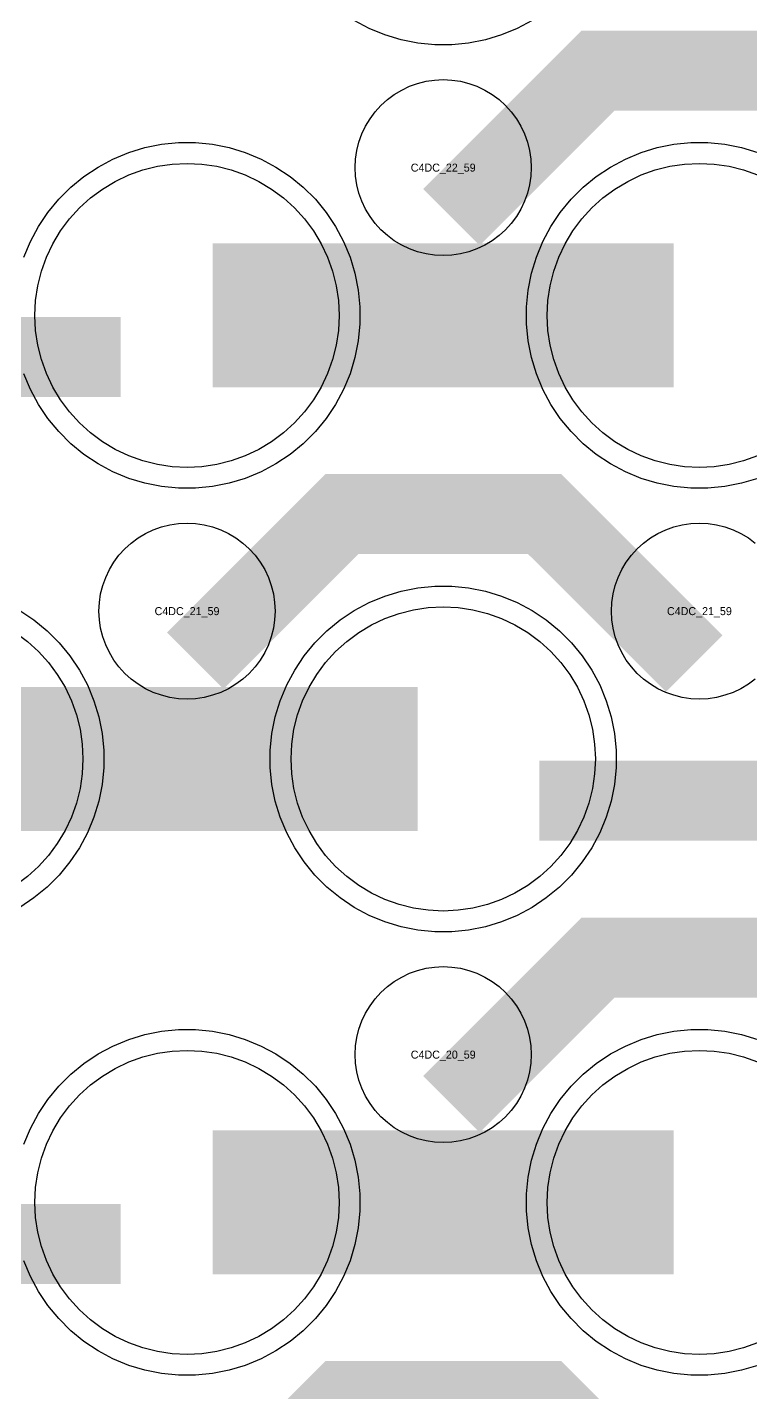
# Model space of a CAD drawing. Extents: x -11880 to 11880, y -14992 to 14992.
# Drawn here: x 6830.1 to 7056, y -12127.7 to -11701.1 of the extents above; entities that cross this region are included whole.
import ezdxf
from ezdxf.enums import TextEntityAlignment as Align

# ---------------------------------------------------------------- set-up
doc = ezdxf.new("R2010")
doc.units = 0
doc.header["$MEASUREMENT"] = 0
for name, color, linetype in [('GDS_775_DT_237', 138, 'CONTINUOUS'), ('RDL1_FS', 34, 'CONTINUOUS'), ('RDL_BS', 160, 'CONTINUOUS')]:
    doc.layers.add(name, color=color, linetype=linetype)

msp = doc.modelspace()

# ---------------------------------------------------------------- linework, layer by layer
at = {"layer": 'RDL1_FS'}
for points in [[(6880, -11838.664), (6875.343, -11838.435), (6870.732, -11837.751), (6866.209, -11836.619), (6861.819, -11835.047), (6857.605, -11833.055), (6853.605, -11830.657), (6849.86, -11827.879), (6846.406, -11824.749), (6843.276, -11821.295), (6840.498, -11817.55), (6838.1, -11813.55), (6836.108, -11809.336), (6834.536, -11804.946), (6833.404, -11800.423), (6832.72, -11795.812), (6832.491, -11791.155), (6832.72, -11786.498), (6833.404, -11781.887), (6834.536, -11777.364), (6836.108, -11772.974), (6838.1, -11768.76), (6840.498, -11764.76), (6843.276, -11761.015), (6846.406, -11757.561), (6849.86, -11754.431), (6853.605, -11751.653), (6857.605, -11749.255), (6861.819, -11747.263), (6866.209, -11745.691), (6870.732, -11744.559), (6875.343, -11743.875), (6880, -11743.646), (6884.657, -11743.875), (6889.268, -11744.559), (6893.791, -11745.691), (6898.181, -11747.263), (6902.395, -11749.255), (6906.395, -11751.653), (6910.14, -11754.431), (6913.594, -11757.561), (6916.724, -11761.015), (6919.502, -11764.76), (6921.9, -11768.76), (6923.892, -11772.974), (6925.464, -11777.364), (6926.596, -11781.887), (6927.28, -11786.498), (6927.509, -11791.155), (6927.28, -11795.812), (6926.596, -11800.423), (6925.464, -11804.946), (6923.892, -11809.336), (6921.9, -11813.55), (6919.502, -11817.55), (6916.724, -11821.295), (6913.594, -11824.749), (6910.14, -11827.879), (6906.395, -11830.657), (6902.395, -11833.055), (6898.181, -11835.047), (6893.791, -11836.619), (6889.268, -11837.751), (6884.657, -11838.435)], [(6880, -12115.794), (6875.343, -12115.565), (6870.732, -12114.881), (6866.209, -12113.749), (6861.819, -12112.177), (6857.605, -12110.185), (6853.605, -12107.787), (6849.86, -12105.009), (6846.406, -12101.879), (6843.276, -12098.425), (6840.498, -12094.68), (6838.1, -12090.68), (6836.108, -12086.466), (6834.536, -12082.076), (6833.404, -12077.553), (6832.72, -12072.942), (6832.491, -12068.285), (6832.72, -12063.628), (6833.404, -12059.017), (6834.536, -12054.494), (6836.108, -12050.104), (6838.1, -12045.89), (6840.498, -12041.89), (6843.276, -12038.145), (6846.406, -12034.691), (6849.86, -12031.561), (6853.605, -12028.783), (6857.605, -12026.385), (6861.819, -12024.393), (6866.209, -12022.821), (6870.732, -12021.689), (6875.343, -12021.005), (6880, -12020.776), (6884.657, -12021.005), (6889.268, -12021.689), (6893.791, -12022.821), (6898.181, -12024.393), (6902.395, -12026.385), (6906.395, -12028.783), (6910.14, -12031.561), (6913.594, -12034.691), (6916.724, -12038.145), (6919.502, -12041.89), (6921.9, -12045.89), (6923.892, -12050.104), (6925.464, -12054.494), (6926.596, -12059.017), (6927.28, -12063.628), (6927.509, -12068.285), (6927.28, -12072.942), (6926.596, -12077.553), (6925.464, -12082.076), (6923.892, -12086.466), (6921.9, -12090.68), (6919.502, -12094.68), (6916.724, -12098.425), (6913.594, -12101.879), (6910.14, -12105.009), (6906.395, -12107.787), (6902.395, -12110.185), (6898.181, -12112.177), (6893.791, -12113.749), (6889.268, -12114.881), (6884.657, -12115.565)]]:
    msp.add_lwpolyline(points, close=True, dxfattribs=at)
for points in [[(7058.181, -11835.047), (7053.791, -11836.619), (7049.268, -11837.751), (7044.657, -11838.435), (7040, -11838.664), (7035.343, -11838.435), (7030.732, -11837.751), (7026.209, -11836.619), (7021.819, -11835.047), (7017.605, -11833.055), (7013.605, -11830.657), (7009.86, -11827.879), (7006.406, -11824.749), (7003.276, -11821.295), (7000.498, -11817.55), (6998.1, -11813.55), (6996.108, -11809.336), (6994.536, -11804.946), (6993.404, -11800.423), (6992.72, -11795.812), (6992.491, -11791.155), (6992.72, -11786.498), (6993.404, -11781.887), (6994.536, -11777.364), (6996.108, -11772.974), (6998.1, -11768.76), (7000.498, -11764.76), (7003.276, -11761.015), (7006.406, -11757.561), (7009.86, -11754.431), (7013.605, -11751.653), (7017.605, -11749.255), (7021.819, -11747.263), (7026.209, -11745.691), (7030.732, -11744.559), (7035.343, -11743.875), (7040, -11743.646), (7044.657, -11743.875), (7049.268, -11744.559), (7053.791, -11745.691), (7058.181, -11747.263)], [(7058.181, -12112.177), (7053.791, -12113.749), (7049.268, -12114.881), (7044.657, -12115.565), (7040, -12115.794), (7035.343, -12115.565), (7030.732, -12114.881), (7026.209, -12113.749), (7021.819, -12112.177), (7017.605, -12110.185), (7013.605, -12107.787), (7009.86, -12105.009), (7006.406, -12101.879), (7003.276, -12098.425), (7000.498, -12094.68), (6998.1, -12090.68), (6996.108, -12086.466), (6994.536, -12082.076), (6993.404, -12077.553), (6992.72, -12072.942), (6992.491, -12068.285), (6992.72, -12063.628), (6993.404, -12059.017), (6994.536, -12054.494), (6996.108, -12050.104), (6998.1, -12045.89), (7000.498, -12041.89), (7003.276, -12038.145), (7006.406, -12034.691), (7009.86, -12031.561), (7013.605, -12028.783), (7017.605, -12026.385), (7021.819, -12024.393), (7026.209, -12022.821), (7030.732, -12021.689), (7035.343, -12021.005), (7040, -12020.776), (7044.657, -12021.005), (7049.268, -12021.689), (7053.791, -12022.821), (7058.181, -12024.393)]]:
    msp.add_lwpolyline(points, dxfattribs=at)
for points in [[(6888.002, -11791.155, 45, 45, 0), (6960.002, -11791.155, 45, 45, 0)], [(6960.002, -11791.155, 45, 45, 0), (7032.002, -11791.155, 45, 45, 0)], [(6888.002, -12068.285, 45, 45, 0), (6960.002, -12068.285, 45, 45, 0)], [(6960.002, -12068.285, 45, 45, 0), (7032.002, -12068.285, 45, 45, 0)]]:
    msp.add_lwpolyline(points, format="xyseb", dxfattribs=at)
at = {"layer": 'RDL1_FS', "color": 241, "true_color": 0xf7abae}
msp.add_lwpolyline([(6960, -11977.229), (6955.343, -11977), (6950.732, -11976.316), (6946.209, -11975.184), (6941.819, -11973.612), (6937.605, -11971.62), (6933.605, -11969.222), (6929.86, -11966.444), (6926.406, -11963.314), (6923.276, -11959.86), (6920.498, -11956.115), (6918.1, -11952.115), (6916.108, -11947.901), (6914.536, -11943.511), (6913.404, -11938.988), (6912.72, -11934.377), (6912.491, -11929.72), (6912.72, -11925.063), (6913.404, -11920.452), (6914.536, -11915.929), (6916.108, -11911.539), (6918.1, -11907.325), (6920.498, -11903.325), (6923.276, -11899.58), (6926.406, -11896.126), (6929.86, -11892.996), (6933.605, -11890.218), (6937.605, -11887.82), (6941.819, -11885.828), (6946.209, -11884.256), (6950.732, -11883.124), (6955.343, -11882.44), (6960, -11882.211), (6964.657, -11882.44), (6969.268, -11883.124), (6973.791, -11884.256), (6978.181, -11885.828), (6982.395, -11887.82), (6986.395, -11890.218), (6990.14, -11892.996), (6993.594, -11896.126), (6996.724, -11899.58), (6999.502, -11903.325), (7001.9, -11907.325), (7003.892, -11911.539), (7005.464, -11915.929), (7006.596, -11920.452), (7007.28, -11925.063), (7007.509, -11929.72), (7007.28, -11934.377), (7006.596, -11938.988), (7005.464, -11943.511), (7003.892, -11947.901), (7001.9, -11952.115), (6999.502, -11956.115), (6996.724, -11959.86), (6993.594, -11963.314), (6990.14, -11966.444), (6986.395, -11969.222), (6982.395, -11971.62), (6978.181, -11973.612), (6973.791, -11975.184), (6969.268, -11976.316), (6964.657, -11977)], close=True, dxfattribs=at)
msp.add_lwpolyline([(6826.395, -11890.218), (6830.14, -11892.996), (6833.594, -11896.126), (6836.724, -11899.58), (6839.502, -11903.325), (6841.9, -11907.325), (6843.892, -11911.539), (6845.464, -11915.929), (6846.596, -11920.452), (6847.28, -11925.063), (6847.509, -11929.72), (6847.28, -11934.377), (6846.596, -11938.988), (6845.464, -11943.511), (6843.892, -11947.901), (6841.9, -11952.115), (6839.502, -11956.115), (6836.724, -11959.86), (6833.594, -11963.314), (6830.14, -11966.444), (6826.395, -11969.222)], dxfattribs=at)
for points in [[(6808.002, -11929.72, 45, 45, 0), (6880.002, -11929.72, 45, 45, 0)], [(6880.002, -11929.72, 45, 45, 0), (6952.002, -11929.72, 45, 45, 0)]]:
    msp.add_lwpolyline(points, format="xyseb", dxfattribs=at)
at = {"layer": 'RDL_BS', "color": 241, "true_color": 0xf7abae}
for points in [[(6987.777, -11698.973), (6983.115, -11701.465), (6978.205, -11703.496), (6973.165, -11705.027), (6967.938, -11706.073), (6962.644, -11706.59), (6957.356, -11706.59), (6952.062, -11706.073), (6946.835, -11705.027), (6941.795, -11703.496), (6936.885, -11701.465), (6932.223, -11698.973)], [(6827.777, -11883.337), (6832.191, -11886.284), (6836.292, -11889.646), (6840.074, -11893.428), (6843.436, -11897.529), (6846.383, -11901.943), (6848.875, -11906.605), (6850.906, -11911.515), (6852.437, -11916.555), (6853.483, -11921.782), (6854, -11927.076), (6854, -11932.364), (6853.483, -11937.658), (6852.437, -11942.885), (6850.906, -11947.925), (6848.875, -11952.835), (6846.383, -11957.497), (6843.436, -11961.911), (6840.074, -11966.012), (6836.292, -11969.794), (6832.191, -11973.156), (6827.777, -11976.103)]]:
    msp.add_lwpolyline(points, dxfattribs=at)
at = {"layer": 'RDL_BS'}
for points in [[(6962.562, -11760.469, 25, 25, 0), (7008.377, -11714.654, 25, 25, 0), (7041.93, -11714.654, 25, 25, 0)], [(7118.401, -11761.368, 25, 25, 0), (7071.687, -11714.654, 25, 25, 0), (7041.929, -11714.654, 25, 25, 0)], [(6750.016, -11804.168, 25, 25, 0), (6859.281, -11804.168, 25, 25, 0)], [(6882.562, -11899.034, 25, 25, 0), (6928.377, -11853.219, 25, 25, 0), (6961.93, -11853.219, 25, 25, 0)], [(7038.401, -11899.933, 25, 25, 0), (6991.687, -11853.219, 25, 25, 0), (6961.929, -11853.219, 25, 25, 0)], [(6962.562, -12037.599, 25, 25, 0), (7008.377, -11991.784, 25, 25, 0), (7041.93, -11991.784, 25, 25, 0)], [(7118.401, -12038.498, 25, 25, 0), (7071.687, -11991.784, 25, 25, 0), (7041.929, -11991.784, 25, 25, 0)], [(6750.016, -12081.298, 25, 25, 0), (6859.281, -12081.298, 25, 25, 0)], [(6882.562, -12176.159, 25, 25, 0), (6928.377, -12130.344, 25, 25, 0), (6961.93, -12130.344, 25, 25, 0)], [(7038.401, -12177.058, 25, 25, 0), (6991.687, -12130.344, 25, 25, 0), (6961.929, -12130.344, 25, 25, 0)]]:
    msp.add_lwpolyline(points, format="xyseb", dxfattribs=at)
for points in [[(6960, -11772.461), (6957.307, -11772.329), (6954.635, -11771.933), (6952.016, -11771.276), (6949.481, -11770.369), (6947.044, -11769.217), (6944.72, -11767.824), (6942.557, -11766.221), (6940.558, -11764.409), (6938.746, -11762.41), (6937.143, -11760.247), (6935.75, -11757.923), (6934.598, -11755.486), (6933.691, -11752.951), (6933.034, -11750.332), (6932.638, -11747.66), (6932.506, -11744.967), (6932.638, -11742.274), (6933.034, -11739.602), (6933.691, -11736.983), (6934.598, -11734.448), (6935.75, -11732.011), (6937.143, -11729.687), (6938.746, -11727.524), (6940.558, -11725.525), (6942.557, -11723.713), (6944.72, -11722.11), (6947.044, -11720.717), (6949.481, -11719.565), (6952.016, -11718.658), (6954.635, -11718.001), (6957.307, -11717.605), (6960, -11717.473), (6962.693, -11717.605), (6965.365, -11718.001), (6967.984, -11718.658), (6970.519, -11719.565), (6972.956, -11720.717), (6975.28, -11722.11), (6977.443, -11723.713), (6979.442, -11725.525), (6981.254, -11727.524), (6982.857, -11729.687), (6984.25, -11732.011), (6985.402, -11734.448), (6986.309, -11736.983), (6986.966, -11739.602), (6987.362, -11742.274), (6987.494, -11744.967), (6987.362, -11747.66), (6986.966, -11750.332), (6986.309, -11752.951), (6985.402, -11755.486), (6984.25, -11757.923), (6982.857, -11760.247), (6981.254, -11762.41), (6979.442, -11764.409), (6977.443, -11766.221), (6975.28, -11767.824), (6972.956, -11769.217), (6970.519, -11770.369), (6967.984, -11771.276), (6965.365, -11771.933), (6962.693, -11772.329)], [(6880, -11911.026), (6877.307, -11910.894), (6874.635, -11910.498), (6872.016, -11909.841), (6869.481, -11908.934), (6867.044, -11907.782), (6864.72, -11906.389), (6862.557, -11904.786), (6860.558, -11902.974), (6858.746, -11900.975), (6857.143, -11898.812), (6855.75, -11896.488), (6854.598, -11894.051), (6853.691, -11891.516), (6853.034, -11888.897), (6852.638, -11886.225), (6852.506, -11883.532), (6852.638, -11880.839), (6853.034, -11878.167), (6853.691, -11875.548), (6854.598, -11873.013), (6855.75, -11870.576), (6857.143, -11868.252), (6858.746, -11866.089), (6860.558, -11864.09), (6862.557, -11862.278), (6864.72, -11860.675), (6867.044, -11859.282), (6869.481, -11858.13), (6872.016, -11857.223), (6874.635, -11856.566), (6877.307, -11856.17), (6880, -11856.038), (6882.693, -11856.17), (6885.365, -11856.566), (6887.984, -11857.223), (6890.519, -11858.13), (6892.956, -11859.282), (6895.28, -11860.675), (6897.443, -11862.278), (6899.442, -11864.09), (6901.254, -11866.089), (6902.857, -11868.252), (6904.25, -11870.576), (6905.402, -11873.013), (6906.309, -11875.548), (6906.966, -11878.167), (6907.362, -11880.839), (6907.494, -11883.532), (6907.362, -11886.225), (6906.966, -11888.897), (6906.309, -11891.516), (6905.402, -11894.051), (6904.25, -11896.488), (6902.857, -11898.812), (6901.254, -11900.975), (6899.442, -11902.974), (6897.443, -11904.786), (6895.28, -11906.389), (6892.956, -11907.782), (6890.519, -11908.934), (6887.984, -11909.841), (6885.365, -11910.498), (6882.693, -11910.894)], [(6960, -12049.591), (6957.307, -12049.459), (6954.635, -12049.063), (6952.016, -12048.406), (6949.481, -12047.499), (6947.044, -12046.347), (6944.72, -12044.954), (6942.557, -12043.351), (6940.558, -12041.539), (6938.746, -12039.54), (6937.143, -12037.377), (6935.75, -12035.053), (6934.598, -12032.616), (6933.691, -12030.081), (6933.034, -12027.462), (6932.638, -12024.79), (6932.506, -12022.097), (6932.638, -12019.404), (6933.034, -12016.732), (6933.691, -12014.113), (6934.598, -12011.578), (6935.75, -12009.141), (6937.143, -12006.817), (6938.746, -12004.654), (6940.558, -12002.655), (6942.557, -12000.843), (6944.72, -11999.24), (6947.044, -11997.847), (6949.481, -11996.695), (6952.016, -11995.788), (6954.635, -11995.131), (6957.307, -11994.735), (6960, -11994.603), (6962.693, -11994.735), (6965.365, -11995.131), (6967.984, -11995.788), (6970.519, -11996.695), (6972.956, -11997.847), (6975.28, -11999.24), (6977.443, -12000.843), (6979.442, -12002.655), (6981.254, -12004.654), (6982.857, -12006.817), (6984.25, -12009.141), (6985.402, -12011.578), (6986.309, -12014.113), (6986.966, -12016.732), (6987.362, -12019.404), (6987.494, -12022.097), (6987.362, -12024.79), (6986.966, -12027.462), (6986.309, -12030.081), (6985.402, -12032.616), (6984.25, -12035.053), (6982.857, -12037.377), (6981.254, -12039.54), (6979.442, -12041.539), (6977.443, -12043.351), (6975.28, -12044.954), (6972.956, -12046.347), (6970.519, -12047.499), (6967.984, -12048.406), (6965.365, -12049.063), (6962.693, -12049.459)]]:
    msp.add_lwpolyline(points, close=True, dxfattribs=at)
for points in [[(6829.094, -11772.95), (6831.125, -11768.04), (6833.617, -11763.378), (6836.564, -11758.964), (6839.926, -11754.863), (6843.708, -11751.081), (6847.809, -11747.719), (6852.223, -11744.772), (6856.885, -11742.28), (6861.795, -11740.249), (6866.835, -11738.718), (6872.062, -11737.672), (6877.356, -11737.155), (6882.644, -11737.155), (6887.938, -11737.672), (6893.165, -11738.718), (6898.205, -11740.249), (6903.115, -11742.28), (6907.777, -11744.772), (6912.191, -11747.719), (6916.292, -11751.081), (6920.074, -11754.863), (6923.436, -11758.964), (6926.383, -11763.378), (6928.875, -11768.04), (6930.906, -11772.95), (6932.437, -11777.99), (6933.483, -11783.217), (6934, -11788.511), (6934, -11793.799), (6933.483, -11799.093), (6932.437, -11804.32), (6930.906, -11809.36), (6928.875, -11814.27), (6926.383, -11818.932), (6923.436, -11823.346), (6920.074, -11827.447), (6916.292, -11831.229), (6912.191, -11834.591), (6907.777, -11837.538), (6903.115, -11840.03), (6898.205, -11842.061), (6893.165, -11843.592), (6887.938, -11844.638), (6882.644, -11845.155), (6877.356, -11845.155), (6872.062, -11844.638), (6866.835, -11843.592), (6861.795, -11842.061), (6856.885, -11840.03), (6852.223, -11837.538), (6847.809, -11834.591), (6843.708, -11831.229), (6839.926, -11827.447), (6836.564, -11823.346), (6833.617, -11818.932), (6831.125, -11814.27), (6829.094, -11809.36)], [(7058.205, -11842.061), (7053.165, -11843.592), (7047.938, -11844.638), (7042.644, -11845.155), (7037.356, -11845.155), (7032.062, -11844.638), (7026.835, -11843.592), (7021.795, -11842.061), (7016.885, -11840.03), (7012.223, -11837.538), (7007.809, -11834.591), (7003.708, -11831.229), (6999.926, -11827.447), (6996.564, -11823.346), (6993.617, -11818.932), (6991.125, -11814.27), (6989.094, -11809.36), (6987.563, -11804.32), (6986.517, -11799.093), (6986, -11793.799), (6986, -11788.511), (6986.517, -11783.217), (6987.563, -11777.99), (6989.094, -11772.95), (6991.125, -11768.04), (6993.617, -11763.378), (6996.564, -11758.964), (6999.926, -11754.863), (7003.708, -11751.081), (7007.809, -11747.719), (7012.223, -11744.772), (7016.885, -11742.28), (7021.795, -11740.249), (7026.835, -11738.718), (7032.062, -11737.672), (7037.356, -11737.155), (7042.644, -11737.155), (7047.938, -11737.672), (7053.165, -11738.718), (7058.205, -11740.249)], [(7057.443, -11904.786), (7055.28, -11906.389), (7052.956, -11907.782), (7050.519, -11908.934), (7047.984, -11909.841), (7045.365, -11910.498), (7042.693, -11910.894), (7040, -11911.026), (7037.307, -11910.894), (7034.635, -11910.498), (7032.016, -11909.841), (7029.481, -11908.934), (7027.044, -11907.782), (7024.72, -11906.389), (7022.557, -11904.786), (7020.558, -11902.974), (7018.746, -11900.975), (7017.143, -11898.812), (7015.75, -11896.488), (7014.598, -11894.051), (7013.691, -11891.516), (7013.034, -11888.897), (7012.638, -11886.225), (7012.506, -11883.532), (7012.638, -11880.839), (7013.034, -11878.167), (7013.691, -11875.548), (7014.598, -11873.013), (7015.75, -11870.576), (7017.143, -11868.252), (7018.746, -11866.089), (7020.558, -11864.09), (7022.557, -11862.278), (7024.72, -11860.675), (7027.044, -11859.282), (7029.481, -11858.13), (7032.016, -11857.223), (7034.635, -11856.566), (7037.307, -11856.17), (7040, -11856.038), (7042.693, -11856.17), (7045.365, -11856.566), (7047.984, -11857.223), (7050.519, -11858.13), (7052.956, -11859.282), (7055.28, -11860.675), (7057.443, -11862.278)], [(6829.094, -12050.08), (6831.125, -12045.17), (6833.617, -12040.508), (6836.564, -12036.094), (6839.926, -12031.993), (6843.708, -12028.211), (6847.809, -12024.849), (6852.223, -12021.902), (6856.885, -12019.41), (6861.795, -12017.379), (6866.835, -12015.848), (6872.062, -12014.802), (6877.356, -12014.285), (6882.644, -12014.285), (6887.938, -12014.802), (6893.165, -12015.848), (6898.205, -12017.379), (6903.115, -12019.41), (6907.777, -12021.902), (6912.191, -12024.849), (6916.292, -12028.211), (6920.074, -12031.993), (6923.436, -12036.094), (6926.383, -12040.508), (6928.875, -12045.17), (6930.906, -12050.08), (6932.437, -12055.12), (6933.483, -12060.347), (6934, -12065.641), (6934, -12070.929), (6933.483, -12076.223), (6932.437, -12081.45), (6930.906, -12086.49), (6928.875, -12091.4), (6926.383, -12096.062), (6923.436, -12100.476), (6920.074, -12104.577), (6916.292, -12108.359), (6912.191, -12111.721), (6907.777, -12114.668), (6903.115, -12117.16), (6898.205, -12119.191), (6893.165, -12120.722), (6887.938, -12121.768), (6882.644, -12122.285), (6877.356, -12122.285), (6872.062, -12121.768), (6866.835, -12120.722), (6861.795, -12119.191), (6856.885, -12117.16), (6852.223, -12114.668), (6847.809, -12111.721), (6843.708, -12108.359), (6839.926, -12104.577), (6836.564, -12100.476), (6833.617, -12096.062), (6831.125, -12091.4), (6829.094, -12086.49)], [(7058.205, -12119.191), (7053.165, -12120.722), (7047.938, -12121.768), (7042.644, -12122.285), (7037.356, -12122.285), (7032.062, -12121.768), (7026.835, -12120.722), (7021.795, -12119.191), (7016.885, -12117.16), (7012.223, -12114.668), (7007.809, -12111.721), (7003.708, -12108.359), (6999.926, -12104.577), (6996.564, -12100.476), (6993.617, -12096.062), (6991.125, -12091.4), (6989.094, -12086.49), (6987.563, -12081.45), (6986.517, -12076.223), (6986, -12070.929), (6986, -12065.641), (6986.517, -12060.347), (6987.563, -12055.12), (6989.094, -12050.08), (6991.125, -12045.17), (6993.617, -12040.508), (6996.564, -12036.094), (6999.926, -12031.993), (7003.708, -12028.211), (7007.809, -12024.849), (7012.223, -12021.902), (7016.885, -12019.41), (7021.795, -12017.379), (7026.835, -12015.848), (7032.062, -12014.802), (7037.356, -12014.285), (7042.644, -12014.285), (7047.938, -12014.802), (7053.165, -12015.848), (7058.205, -12017.379)]]:
    msp.add_lwpolyline(points, dxfattribs=at)
at = {"layer": 'RDL_BS', "color": 241, "true_color": 0xf7abae}
msp.add_lwpolyline([(6957.356, -11983.72), (6952.062, -11983.203), (6946.835, -11982.157), (6941.795, -11980.626), (6936.885, -11978.595), (6932.223, -11976.103), (6927.809, -11973.156), (6923.708, -11969.794), (6919.926, -11966.012), (6916.564, -11961.911), (6913.617, -11957.497), (6911.125, -11952.835), (6909.094, -11947.925), (6907.563, -11942.885), (6906.517, -11937.658), (6906, -11932.364), (6906, -11927.076), (6906.517, -11921.782), (6907.563, -11916.555), (6909.094, -11911.515), (6911.125, -11906.605), (6913.617, -11901.943), (6916.564, -11897.529), (6919.926, -11893.428), (6923.708, -11889.646), (6927.809, -11886.284), (6932.223, -11883.337), (6936.885, -11880.845), (6941.795, -11878.814), (6946.835, -11877.283), (6952.062, -11876.237), (6957.356, -11875.72), (6962.644, -11875.72), (6967.938, -11876.237), (6973.165, -11877.283), (6978.205, -11878.814), (6983.115, -11880.845), (6987.777, -11883.337), (6992.191, -11886.284), (6996.292, -11889.646), (7000.074, -11893.428), (7003.436, -11897.529), (7006.383, -11901.943), (7008.875, -11906.605), (7010.906, -11911.515), (7012.437, -11916.555), (7013.483, -11921.782), (7014, -11927.076), (7014, -11932.364), (7013.483, -11937.658), (7012.437, -11942.885), (7010.906, -11947.925), (7008.875, -11952.835), (7006.383, -11957.497), (7003.436, -11961.911), (7000.074, -11966.012), (6996.292, -11969.794), (6992.191, -11973.156), (6987.777, -11976.103), (6983.115, -11978.595), (6978.205, -11980.626), (6973.165, -11982.157), (6967.938, -11983.203), (6962.644, -11983.72)], close=True, dxfattribs=at)
msp.add_lwpolyline([(6990.016, -11942.733, 25, 25, 0), (7099.281, -11942.733, 25, 25, 0)], format="xyseb", dxfattribs=at)

# ---------------------------------------------------------------- texts
at = {"layer": 'GDS_775_DT_237'}
for s, p in [('C4DC_22_59', (6960, -11744.967)), ('C4DC_22_59', (6960, -11744.967)), ('C4DC_21_59', (6880, -11883.532)), ('C4DC_21_59', (6880, -11883.532)), ('C4DC_21_59', (7040, -11883.532)), ('C4DC_21_59', (7040, -11883.532)), ('C4DC_20_59', (6960, -12022.097)), ('C4DC_20_59', (6960, -12022.097))]:
    msp.add_text(s, height=2.5, dxfattribs=at).set_placement(p, align=Align.MIDDLE_CENTER)

doc.saveas('drawing.dxf')
